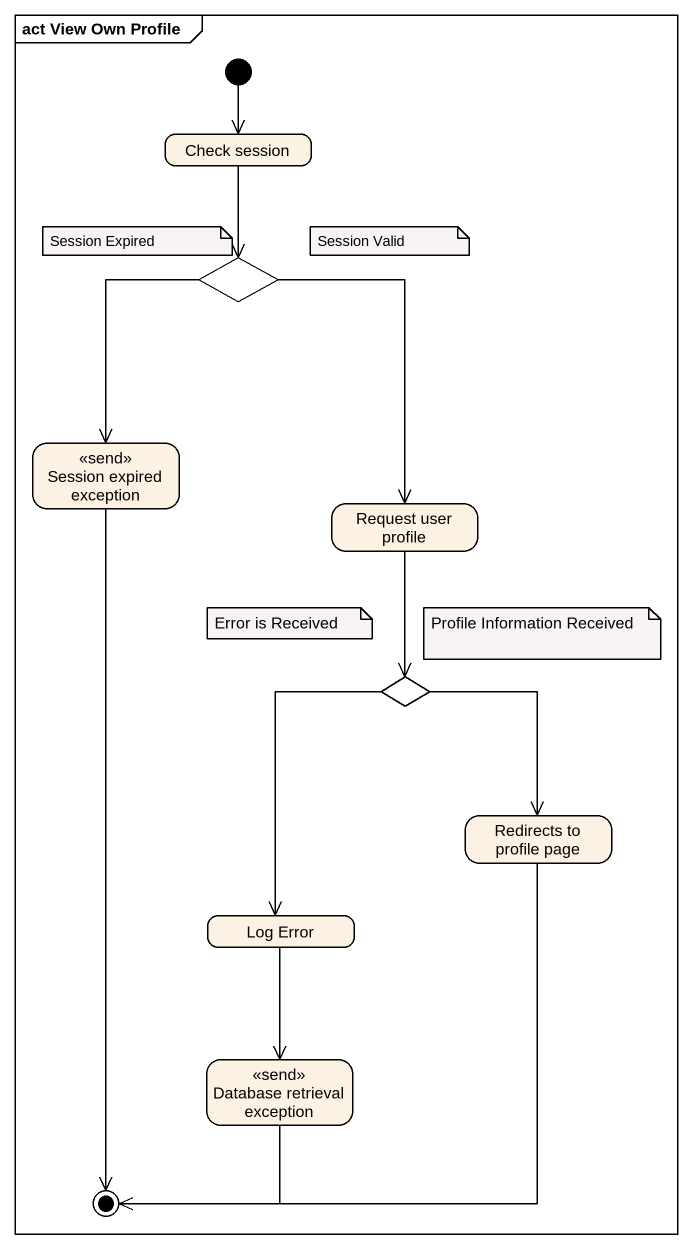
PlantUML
@startuml
mainframe act View Own Profile
hide empty description
state "Check session" as Check_session
state choice1 <<choice>>
state "Session expired exception" as Session_expired_exception <<send>>
state "Request user profile" as Request_user_profile
state choice2 <<choice>>
state "Redirects to profile page" as Redirects_to_profile_page
state "Log Error" as Log_Error
state "Database retrieval exception" as Database_retrieval_exception <<send>>
[*] --> Check_session
Check_session --> choice1
choice1 --> Session_expired_exception
choice1 --> Request_user_profile
Request_user_profile --> choice2
choice2 --> Redirects_to_profile_page
choice2 --> Log_Error
Log_Error --> Database_retrieval_exception
Session_expired_exception --> [*]
Redirects_to_profile_page --> [*]
Database_retrieval_exception --> [*]
note as N1
  Session Expired
end note
note as N2
  Session Valid
end note
note as N3
  Error is Received
end note
note as N4
  Profile Information Received
end note
@enduml
